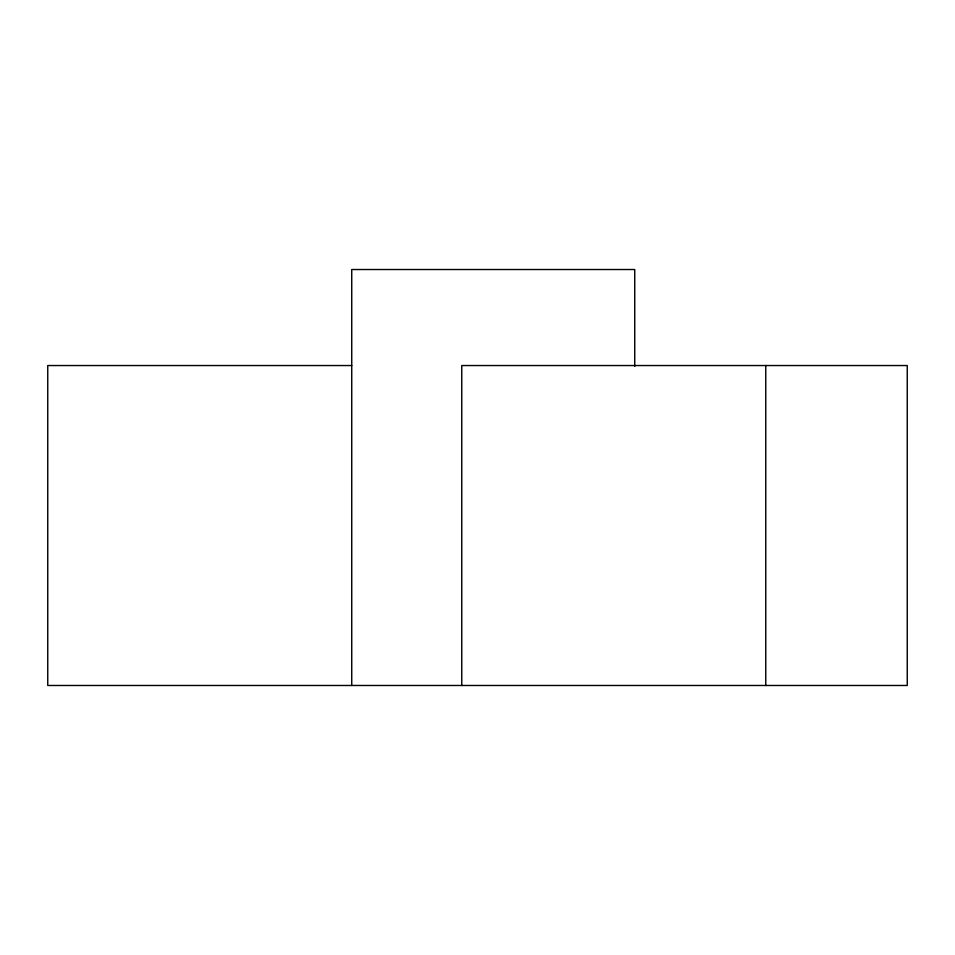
<?xml version="1.0" encoding="UTF-8"?>
<svg xmlns="http://www.w3.org/2000/svg" width="955" height="955" viewBox="0 0 955 955"><rect width="100%" height="100%" fill="white"/><g stroke="black" fill="none" stroke-linecap="round" stroke-linejoin="round"><path stroke-width="1.43" d="M351.738 365.538L47.75 365.538L47.75 685.475L907.25 685.475L907.25 365.538L461.754 365.538L461.754 685.475M765.755 365.538L765.755 685.475M634.741 366.433L634.741 269.525L351.738 269.525L351.738 685.475"/></g></svg>
